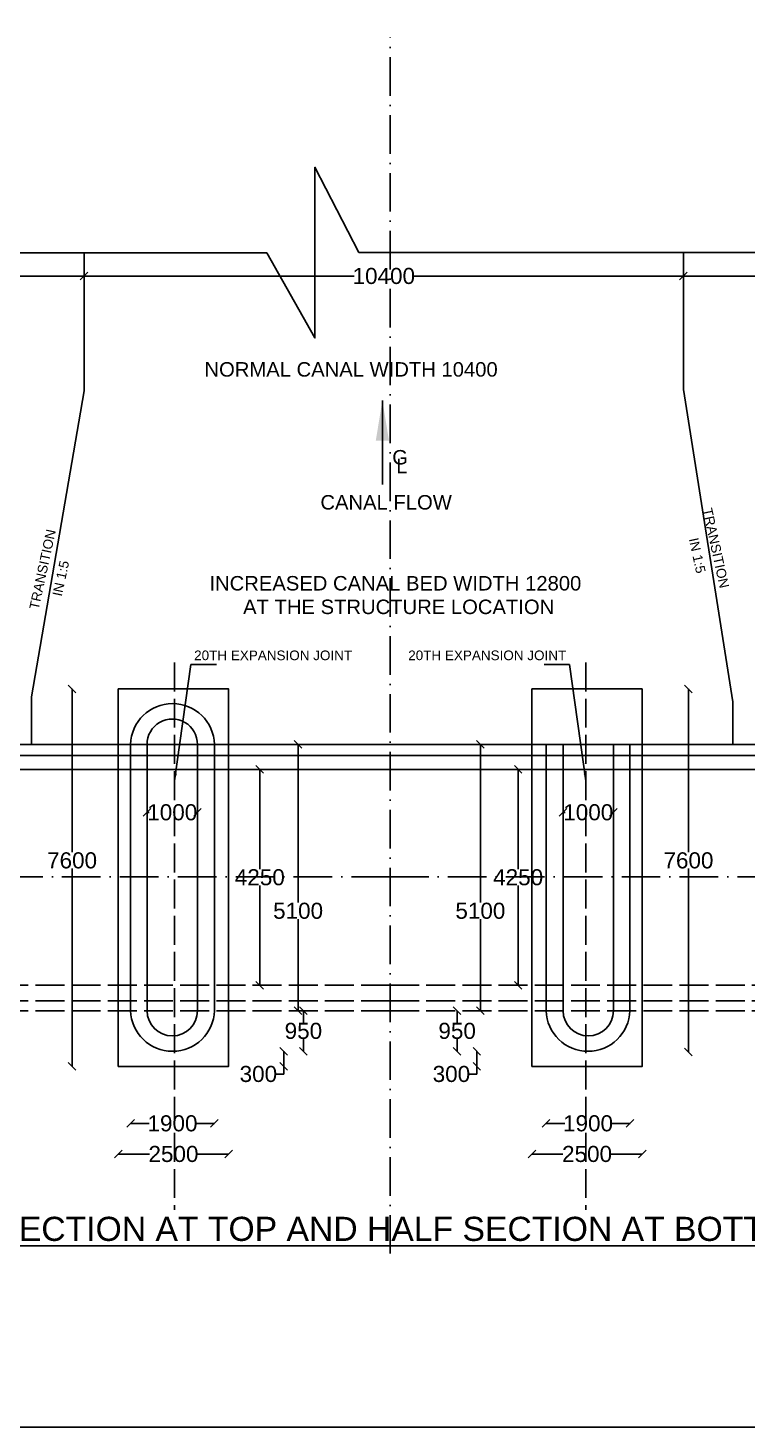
# Model space of a CAD drawing. Header units: millimetres. Extents: x 5124 to 3127140, y 2311 to 45962234.
# Drawn here: x 3092476 to 3101418, y 45928893 to 45946295 of the extents above; entities that cross this region are included whole.
import ezdxf

# ---------------------------------------------------------------- set-up
doc = ezdxf.new("R2010")
doc.units = ezdxf.units.MM
doc.header["$MEASUREMENT"] = 0
doc.linetypes.add('ACAD_ISO02W100', pattern=[15, 12, -3])
doc.linetypes.add('ACAD_ISO10W100', pattern=[18, 12, -3, 0, -3])
for name, color, linetype in [('DIMENSION', 7, 'Continuous'), ('DRAWING', 7, 'Continuous'), ('TEXT', 7, 'Continuous')]:
    doc.layers.add(name, color=color, linetype=linetype)
doc.styles.get("Standard").update_dxf_attribs({"font": 'arial.ttf', "height": 200})
doc.dimstyles.get("Standard").update_dxf_attribs({"dimtxt": 200, "dimasz": 110, "dimexe": 0.18, "dimexo": 0.0625, "dimgap": 0.09, "dimtad": 0, "dimtih": 1, "dimtoh": 1, "dimdec": 0, "dimzin": 0, "dimdsep": 46, "dimtxsty": 'Standard', "dimblk": 'OBLIQUE', "dimcen": 0.09, "dimse1": 1, "dimse2": 1, "dimadec": 0, "dimazin": 0, "dimtfac": 1, "dimtdec": 0, "dimtofl": 0, "dimtmove": 0, "dimatfit": 3, "dimfxl": 1, "dimtolj": 1, "dimtzin": 0, "dimarcsym": 0})

# ---------------------------------------------------------------- blocks, each defined once
blk = doc.blocks.new('_Oblique')
at = {"color": 0, "linetype": 'ByBlock', "lineweight": -2}
blk.add_line((-0.5, -0.5), (0.5, 0.5), dxfattribs=at)
blk = doc.blocks.new('*D65')
at = {"layer": 'Defpoints', "color": 0, "transparency": 16777216}
for p in [(3093599, 45938073), (3093024, 45933378), (3093599, 45933378)]:
    blk.add_point(p, dxfattribs=at)
at = {"layer": 'DIMENSION', "color": 0, "lineweight": -2, "transparency": 16777216}
for p, q in [((3093024, 45938073), (3093024, 45936042)), ((3093024, 45933378), (3093024, 45935838))]:
    blk.add_line(p, q, dxfattribs=at)
at = {"layer": 'DIMENSION', "color": 0, "lineweight": -2, "transparency": 16777216, "xscale": 95, "yscale": 95, "zscale": 95}
for p, rotation in [((3093024, 45938073), 90), ((3093024, 45933378), 270)]:
    blk.add_blockref('_Oblique', p, dxfattribs=dict(at, rotation=rotation))
at = {"layer": 'DIMENSION', "color": 0, "transparency": 16777216, "insert": (3093024, 45935940), "char_height": 200, "attachment_point": 5}
blk.add_mtext('\\A1;7600', dxfattribs=at)
blk = doc.blocks.new('*D66')
at = {"layer": 'Defpoints', "color": 0, "transparency": 16777216}
for p in [(3093957, 45936538), (3093957, 45936538), (3094584, 45936538)]:
    blk.add_point(p, dxfattribs=at)
at = {"layer": 'DIMENSION', "color": 0, "lineweight": -2, "transparency": 16777216}
for p, q in [((3093957, 45936538), (3093981, 45936538)), ((3094584, 45936538), (3094559, 45936538))]:
    blk.add_line(p, q, dxfattribs=at)
at = {"layer": 'DIMENSION', "color": 0, "lineweight": -2, "transparency": 16777216, "xscale": 95, "yscale": 95, "zscale": 95, "rotation": 180}
blk.add_blockref('_Oblique', (3093957, 45936538), dxfattribs=at)
at = {"layer": 'DIMENSION', "color": 0, "lineweight": -2, "transparency": 16777216, "xscale": 95, "yscale": 95, "zscale": 95}
blk.add_blockref('_Oblique', (3094584, 45936538), dxfattribs=at)
at = {"layer": 'DIMENSION', "color": 0, "transparency": 16777216, "insert": (3094270, 45936538), "char_height": 200, "attachment_point": 5}
blk.add_mtext('\\A1;1000', dxfattribs=at)
blk = doc.blocks.new('*D67')
at = {"layer": 'Defpoints', "color": 0, "transparency": 16777216}
for p in [(3095182, 45937072), (3095182, 45934387), (3095359, 45934387)]:
    blk.add_point(p, dxfattribs=at)
at = {"layer": 'DIMENSION', "color": 0, "lineweight": -2, "transparency": 16777216}
for p, q in [((3095359, 45937072), (3095359, 45935832)), ((3095359, 45934387), (3095359, 45935627))]:
    blk.add_line(p, q, dxfattribs=at)
at = {"layer": 'DIMENSION', "color": 0, "lineweight": -2, "transparency": 16777216, "xscale": 95, "yscale": 95, "zscale": 95}
for p, rotation in [((3095359, 45937072), 90), ((3095359, 45934387), 270)]:
    blk.add_blockref('_Oblique', p, dxfattribs=dict(at, rotation=rotation))
at = {"layer": 'DIMENSION', "color": 0, "transparency": 16777216, "insert": (3095359, 45935730), "char_height": 200, "attachment_point": 5}
blk.add_mtext('\\A1;4250', dxfattribs=at)
blk = doc.blocks.new('*D68')
at = {"layer": 'Defpoints', "color": 0, "transparency": 16777216}
for p in [(3095598, 45937384), (3095835, 45937384), (3095598, 45934071)]:
    blk.add_point(p, dxfattribs=at)
at = {"layer": 'DIMENSION', "color": 0, "lineweight": -2, "transparency": 16777216}
for p, q in [((3095835, 45937384), (3095835, 45935415)), ((3095835, 45934071), (3095835, 45935211))]:
    blk.add_line(p, q, dxfattribs=at)
at = {"layer": 'DIMENSION', "color": 0, "lineweight": -2, "transparency": 16777216, "xscale": 95, "yscale": 95, "zscale": 95}
for p, rotation in [((3095835, 45937384), 90), ((3095835, 45934071), 270)]:
    blk.add_blockref('_Oblique', p, dxfattribs=dict(at, rotation=rotation))
at = {"layer": 'DIMENSION', "color": 0, "transparency": 16777216, "insert": (3095835, 45935313), "char_height": 200, "attachment_point": 5}
blk.add_mtext('\\A1;5100', dxfattribs=at)
blk = doc.blocks.new('*D69')
at = {"layer": 'Defpoints', "color": 0, "transparency": 16777216}
for p in [(3094273, 45934071), (3095901, 45934071), (3094273, 45933567)]:
    blk.add_point(p, dxfattribs=at)
at = {"layer": 'DIMENSION', "color": 0, "lineweight": -2, "transparency": 16777216}
for p, q in [((3095901, 45934071), (3095901, 45933921)), ((3095901, 45933567), (3095901, 45933717))]:
    blk.add_line(p, q, dxfattribs=at)
at = {"layer": 'DIMENSION', "color": 0, "lineweight": -2, "transparency": 16777216, "xscale": 95, "yscale": 95, "zscale": 95}
for p, rotation in [((3095901, 45934071), 90), ((3095901, 45933567), 270)]:
    blk.add_blockref('_Oblique', p, dxfattribs=dict(at, rotation=rotation))
at = {"layer": 'DIMENSION', "color": 0, "transparency": 16777216, "insert": (3095901, 45933819), "char_height": 200, "attachment_point": 5}
blk.add_mtext('\\A1;950', dxfattribs=at)
blk = doc.blocks.new('*D70')
at = {"layer": 'Defpoints', "color": 0, "transparency": 16777216}
for p in [(3094300, 45933567), (3094300, 45933378), (3095657, 45933378)]:
    blk.add_point(p, dxfattribs=at)
at = {"layer": 'DIMENSION', "color": 0, "lineweight": -2, "transparency": 16777216}
for p, q in [((3095657, 45933567), (3095657, 45933378)), ((3095657, 45933378), (3095657, 45933283)), ((3095657, 45933283), (3095562, 45933283))]:
    blk.add_line(p, q, dxfattribs=at)
at = {"layer": 'DIMENSION', "color": 0, "lineweight": -2, "transparency": 16777216, "xscale": 95, "yscale": 95, "zscale": 95}
for p, rotation in [((3095657, 45933567), 90), ((3095657, 45933378), 270)]:
    blk.add_blockref('_Oblique', p, dxfattribs=dict(at, rotation=rotation))
at = {"layer": 'DIMENSION', "color": 0, "transparency": 16777216, "insert": (3095341, 45933283), "char_height": 200, "attachment_point": 5}
blk.add_mtext('\\A1;300', dxfattribs=at)
blk = doc.blocks.new('*D71')
at = {"layer": 'Defpoints', "color": 0, "transparency": 16777216}
for p in [(3093751, 45934071), (3094795, 45934071), (3094795, 45932669)]:
    blk.add_point(p, dxfattribs=at)
at = {"layer": 'DIMENSION', "color": 0, "lineweight": -2, "transparency": 16777216}
for p, q in [((3093751, 45932669), (3093984, 45932669)), ((3094795, 45932669), (3094562, 45932669))]:
    blk.add_line(p, q, dxfattribs=at)
at = {"layer": 'DIMENSION', "color": 0, "lineweight": -2, "transparency": 16777216, "xscale": 95, "yscale": 95, "zscale": 95, "rotation": 180}
blk.add_blockref('_Oblique', (3093751, 45932669), dxfattribs=at)
at = {"layer": 'DIMENSION', "color": 0, "lineweight": -2, "transparency": 16777216, "xscale": 95, "yscale": 95, "zscale": 95}
blk.add_blockref('_Oblique', (3094795, 45932669), dxfattribs=at)
at = {"layer": 'DIMENSION', "color": 0, "transparency": 16777216, "insert": (3094273, 45932669), "char_height": 200, "attachment_point": 5}
blk.add_mtext('\\A1;1900', dxfattribs=at)
blk = doc.blocks.new('*D72')
at = {"layer": 'Defpoints', "color": 0, "transparency": 16777216}
for p in [(3093599, 45933378), (3094971, 45933378), (3094971, 45932288)]:
    blk.add_point(p, dxfattribs=at)
at = {"layer": 'DIMENSION', "color": 0, "lineweight": -2, "transparency": 16777216}
for p, q in [((3093599, 45932288), (3093985, 45932288)), ((3094971, 45932288), (3094585, 45932288))]:
    blk.add_line(p, q, dxfattribs=at)
at = {"layer": 'DIMENSION', "color": 0, "lineweight": -2, "transparency": 16777216, "xscale": 95, "yscale": 95, "zscale": 95, "rotation": 180}
blk.add_blockref('_Oblique', (3093599, 45932288), dxfattribs=at)
at = {"layer": 'DIMENSION', "color": 0, "lineweight": -2, "transparency": 16777216, "xscale": 95, "yscale": 95, "zscale": 95}
blk.add_blockref('_Oblique', (3094971, 45932288), dxfattribs=at)
at = {"layer": 'DIMENSION', "color": 0, "transparency": 16777216, "insert": (3094285, 45932288), "char_height": 200, "attachment_point": 5}
blk.add_mtext('\\A1;2500', dxfattribs=at)
blk = doc.blocks.new('*D89')
at = {"layer": 'Defpoints', "color": 0, "transparency": 16777216}
for p in [(3100115, 45938073), (3100115, 45933557), (3100690, 45933557)]:
    blk.add_point(p, dxfattribs=at)
at = {"layer": 'DIMENSION', "color": 0, "lineweight": -2, "transparency": 16777216}
for p, q in [((3100690, 45938073), (3100690, 45936042)), ((3100690, 45933557), (3100690, 45935838))]:
    blk.add_line(p, q, dxfattribs=at)
at = {"layer": 'DIMENSION', "color": 0, "lineweight": -2, "transparency": 16777216, "xscale": 95, "yscale": 95, "zscale": 95}
for p, rotation in [((3100690, 45938073), 90), ((3100690, 45933557), 270)]:
    blk.add_blockref('_Oblique', p, dxfattribs=dict(at, rotation=rotation))
at = {"layer": 'DIMENSION', "color": 0, "transparency": 16777216, "insert": (3100690, 45935940), "char_height": 200, "attachment_point": 5}
blk.add_mtext('\\A1;7600', dxfattribs=at)
blk = doc.blocks.new('*D90')
at = {"layer": 'Defpoints', "color": 0, "transparency": 16777216}
for p in [(3099130, 45936538), (3099757, 45936538), (3099757, 45936538)]:
    blk.add_point(p, dxfattribs=at)
at = {"layer": 'DIMENSION', "color": 0, "lineweight": -2, "transparency": 16777216}
for p, q in [((3099130, 45936538), (3099155, 45936538)), ((3099757, 45936538), (3099733, 45936538))]:
    blk.add_line(p, q, dxfattribs=at)
at = {"layer": 'DIMENSION', "color": 0, "lineweight": -2, "transparency": 16777216, "xscale": 95, "yscale": 95, "zscale": 95, "rotation": 180}
blk.add_blockref('_Oblique', (3099130, 45936538), dxfattribs=at)
at = {"layer": 'DIMENSION', "color": 0, "lineweight": -2, "transparency": 16777216, "xscale": 95, "yscale": 95, "zscale": 95}
blk.add_blockref('_Oblique', (3099757, 45936538), dxfattribs=at)
at = {"layer": 'DIMENSION', "color": 0, "transparency": 16777216, "insert": (3099444, 45936538), "char_height": 200, "attachment_point": 5}
blk.add_mtext('\\A1;1000', dxfattribs=at)
blk = doc.blocks.new('*D91')
at = {"layer": 'Defpoints', "color": 0, "transparency": 16777216}
for p in [(3098748, 45937072), (3098572, 45934387), (3098748, 45934387)]:
    blk.add_point(p, dxfattribs=at)
at = {"layer": 'DIMENSION', "color": 0, "lineweight": -2, "transparency": 16777216}
for p, q in [((3098572, 45937072), (3098572, 45935832)), ((3098572, 45934387), (3098572, 45935627))]:
    blk.add_line(p, q, dxfattribs=at)
at = {"layer": 'DIMENSION', "color": 0, "lineweight": -2, "transparency": 16777216, "xscale": 95, "yscale": 95, "zscale": 95}
for p, rotation in [((3098572, 45937072), 90), ((3098572, 45934387), 270)]:
    blk.add_blockref('_Oblique', p, dxfattribs=dict(at, rotation=rotation))
at = {"layer": 'DIMENSION', "color": 0, "transparency": 16777216, "insert": (3098572, 45935730), "char_height": 200, "attachment_point": 5}
blk.add_mtext('\\A1;4250', dxfattribs=at)
blk = doc.blocks.new('*D92')
at = {"layer": 'Defpoints', "color": 0, "transparency": 16777216}
for p in [(3098102, 45937384), (3098339, 45937384), (3098339, 45934071)]:
    blk.add_point(p, dxfattribs=at)
at = {"layer": 'DIMENSION', "color": 0, "lineweight": -2, "transparency": 16777216}
for p, q in [((3098102, 45937384), (3098102, 45935415)), ((3098102, 45934071), (3098102, 45935211))]:
    blk.add_line(p, q, dxfattribs=at)
at = {"layer": 'DIMENSION', "color": 0, "lineweight": -2, "transparency": 16777216, "xscale": 95, "yscale": 95, "zscale": 95}
for p, rotation in [((3098102, 45937384), 90), ((3098102, 45934071), 270)]:
    blk.add_blockref('_Oblique', p, dxfattribs=dict(at, rotation=rotation))
at = {"layer": 'DIMENSION', "color": 0, "transparency": 16777216, "insert": (3098102, 45935313), "char_height": 200, "attachment_point": 5}
blk.add_mtext('\\A1;5100', dxfattribs=at)
blk = doc.blocks.new('*D93')
at = {"layer": 'Defpoints', "color": 0, "transparency": 16777216}
for p in [(3097813, 45934071), (3099441, 45934071), (3099441, 45933567)]:
    blk.add_point(p, dxfattribs=at)
at = {"layer": 'DIMENSION', "color": 0, "lineweight": -2, "transparency": 16777216}
for p, q in [((3097813, 45934071), (3097813, 45933921)), ((3097813, 45933567), (3097813, 45933717))]:
    blk.add_line(p, q, dxfattribs=at)
at = {"layer": 'DIMENSION', "color": 0, "lineweight": -2, "transparency": 16777216, "xscale": 95, "yscale": 95, "zscale": 95}
for p, rotation in [((3097813, 45934071), 90), ((3097813, 45933567), 270)]:
    blk.add_blockref('_Oblique', p, dxfattribs=dict(at, rotation=rotation))
at = {"layer": 'DIMENSION', "color": 0, "transparency": 16777216, "insert": (3097813, 45933819), "char_height": 200, "attachment_point": 5}
blk.add_mtext('\\A1;950', dxfattribs=at)
blk = doc.blocks.new('*D94')
at = {"layer": 'Defpoints', "color": 0, "transparency": 16777216}
for p in [(3099415, 45933567), (3098058, 45933378), (3099415, 45933378)]:
    blk.add_point(p, dxfattribs=at)
at = {"layer": 'DIMENSION', "color": 0, "lineweight": -2, "transparency": 16777216}
for p, q in [((3098058, 45933567), (3098058, 45933378)), ((3098058, 45933378), (3098058, 45933283)), ((3098058, 45933283), (3097963, 45933283))]:
    blk.add_line(p, q, dxfattribs=at)
at = {"layer": 'DIMENSION', "color": 0, "lineweight": -2, "transparency": 16777216, "xscale": 95, "yscale": 95, "zscale": 95}
for p, rotation in [((3098058, 45933567), 90), ((3098058, 45933378), 270)]:
    blk.add_blockref('_Oblique', p, dxfattribs=dict(at, rotation=rotation))
at = {"layer": 'DIMENSION', "color": 0, "transparency": 16777216, "insert": (3097742, 45933283), "char_height": 200, "attachment_point": 5}
blk.add_mtext('\\A1;300', dxfattribs=at)
blk = doc.blocks.new('*D95')
at = {"layer": 'Defpoints', "color": 0, "transparency": 16777216}
for p in [(3098919, 45934071), (3099963, 45934071), (3098919, 45932669)]:
    blk.add_point(p, dxfattribs=at)
at = {"layer": 'DIMENSION', "color": 0, "lineweight": -2, "transparency": 16777216}
for p, q in [((3098919, 45932669), (3099152, 45932669)), ((3099963, 45932669), (3099730, 45932669))]:
    blk.add_line(p, q, dxfattribs=at)
at = {"layer": 'DIMENSION', "color": 0, "lineweight": -2, "transparency": 16777216, "xscale": 95, "yscale": 95, "zscale": 95, "rotation": 180}
blk.add_blockref('_Oblique', (3098919, 45932669), dxfattribs=at)
at = {"layer": 'DIMENSION', "color": 0, "lineweight": -2, "transparency": 16777216, "xscale": 95, "yscale": 95, "zscale": 95}
blk.add_blockref('_Oblique', (3099963, 45932669), dxfattribs=at)
at = {"layer": 'DIMENSION', "color": 0, "transparency": 16777216, "insert": (3099441, 45932669), "char_height": 200, "attachment_point": 5}
blk.add_mtext('\\A1;1900', dxfattribs=at)
blk = doc.blocks.new('*D96')
at = {"layer": 'Defpoints', "color": 0, "transparency": 16777216}
for p in [(3098743, 45933378), (3100115, 45933378), (3098743, 45932288)]:
    blk.add_point(p, dxfattribs=at)
at = {"layer": 'DIMENSION', "color": 0, "lineweight": -2, "transparency": 16777216}
for p, q in [((3098743, 45932288), (3099129, 45932288)), ((3100115, 45932288), (3099729, 45932288))]:
    blk.add_line(p, q, dxfattribs=at)
at = {"layer": 'DIMENSION', "color": 0, "lineweight": -2, "transparency": 16777216, "xscale": 95, "yscale": 95, "zscale": 95, "rotation": 180}
blk.add_blockref('_Oblique', (3098743, 45932288), dxfattribs=at)
at = {"layer": 'DIMENSION', "color": 0, "lineweight": -2, "transparency": 16777216, "xscale": 95, "yscale": 95, "zscale": 95}
blk.add_blockref('_Oblique', (3100115, 45932288), dxfattribs=at)
at = {"layer": 'DIMENSION', "color": 0, "transparency": 16777216, "insert": (3099429, 45932288), "char_height": 200, "attachment_point": 5}
blk.add_mtext('\\A1;2500', dxfattribs=at)
blk = doc.blocks.new('*D108')
at = {"layer": 'Defpoints', "color": 0, "transparency": 16777216}
for p in [(3090065, 45943209), (3093174, 45943209), (3093174, 45943209)]:
    blk.add_point(p, dxfattribs=at)
at = {"layer": 'DIMENSION', "color": 0, "lineweight": -2, "transparency": 16777216}
for p, q in [((3090065, 45943209), (3091321, 45943209)), ((3093174, 45943209), (3091918, 45943209))]:
    blk.add_line(p, q, dxfattribs=at)
at = {"layer": 'DIMENSION', "color": 0, "lineweight": -2, "transparency": 16777216, "xscale": 95, "yscale": 95, "zscale": 95, "rotation": 180}
blk.add_blockref('_Oblique', (3090065, 45943209), dxfattribs=at)
at = {"layer": 'DIMENSION', "color": 0, "lineweight": -2, "transparency": 16777216, "xscale": 95, "yscale": 95, "zscale": 95}
blk.add_blockref('_Oblique', (3093174, 45943209), dxfattribs=at)
at = {"layer": 'DIMENSION', "color": 0, "transparency": 16777216, "insert": (3091620, 45943209), "char_height": 200, "attachment_point": 5}
blk.add_mtext('\\A1;6500', dxfattribs=at)
blk = doc.blocks.new('*D109')
at = {"layer": 'Defpoints', "color": 0, "transparency": 16777216}
for p in [(3093174, 45943209), (3100628, 45943209), (3100628, 45943209)]:
    blk.add_point(p, dxfattribs=at)
at = {"layer": 'DIMENSION', "color": 0, "lineweight": -2, "transparency": 16777216}
for p, q in [((3093174, 45943209), (3096534, 45943209)), ((3100628, 45943209), (3097268, 45943209))]:
    blk.add_line(p, q, dxfattribs=at)
at = {"layer": 'DIMENSION', "color": 0, "lineweight": -2, "transparency": 16777216, "xscale": 95, "yscale": 95, "zscale": 95, "rotation": 180}
blk.add_blockref('_Oblique', (3093174, 45943209), dxfattribs=at)
at = {"layer": 'DIMENSION', "color": 0, "lineweight": -2, "transparency": 16777216, "xscale": 95, "yscale": 95, "zscale": 95}
blk.add_blockref('_Oblique', (3100628, 45943209), dxfattribs=at)
at = {"layer": 'DIMENSION', "color": 0, "transparency": 16777216, "insert": (3096901, 45943209), "char_height": 200, "attachment_point": 5}
blk.add_mtext('\\A1;10400', dxfattribs=at)
blk = doc.blocks.new('*D110')
at = {"layer": 'Defpoints', "color": 0, "transparency": 16777216}
for p in [(3100628, 45943209), (3103735, 45943209), (3103735, 45943209)]:
    blk.add_point(p, dxfattribs=at)
at = {"layer": 'DIMENSION', "color": 0, "lineweight": -2, "transparency": 16777216}
for p, q in [((3100628, 45943209), (3101882, 45943209)), ((3103735, 45943209), (3102480, 45943209))]:
    blk.add_line(p, q, dxfattribs=at)
at = {"layer": 'DIMENSION', "color": 0, "lineweight": -2, "transparency": 16777216, "xscale": 95, "yscale": 95, "zscale": 95, "rotation": 180}
blk.add_blockref('_Oblique', (3100628, 45943209), dxfattribs=at)
at = {"layer": 'DIMENSION', "color": 0, "lineweight": -2, "transparency": 16777216, "xscale": 95, "yscale": 95, "zscale": 95}
blk.add_blockref('_Oblique', (3103735, 45943209), dxfattribs=at)
at = {"layer": 'DIMENSION', "color": 0, "transparency": 16777216, "insert": (3102181, 45943209), "char_height": 200, "attachment_point": 5}
blk.add_mtext('\\A1;6500', dxfattribs=at)

msp = doc.modelspace()

# ---------------------------------------------------------------- linework, layer by layer
at = {"layer": 'DIMENSION'}
for points in [[(3112024.7, 45943502.2), (3112024.7, 45943502.2), (3096591.6, 45943502.2), (3096044.6, 45944563.6), (3096044.6, 45942439.3), (3095444.6, 45943498.1)], [(3095444.6, 45943498.1), (3080018.4, 45943498.1)], [(3093174.3, 45943498.1), (3093174.3, 45941783.4), (3092521, 45937974), (3092521, 45937384.2)], [(3100627.5, 45943502.2), (3100627.5, 45941798.5), (3101242.5, 45937912.3), (3101242.5, 45937384.2)], [(3096979.2, 45937384.2), (3081100.1, 45937384.2)], [(3093751.3, 45937384.2), (3093751.3, 45934071.1)], [(3093957, 45937384.2), (3093957, 45934071.1)], [(3094583.7, 45937384.2), (3094583.7, 45934071.1)], [(3094795.3, 45937384.2), (3094795.3, 45934071.1)], [(3096979.2, 45937384.2), (3112614.1, 45937384.2)], [(3098918.8, 45937384.2), (3098918.8, 45934071.1)], [(3099130.4, 45937384.2), (3099130.4, 45934071.1)], [(3099757.1, 45937384.2), (3099757.1, 45934071.1)], [(3099962.8, 45937384.2), (3099962.8, 45934071.1)], [(3096979.2, 45937247.3), (3081100.1, 45937247.3)], [(3096979.2, 45937247.3), (3112614.1, 45937247.3)], [(3096979.2, 45937071.9), (3081100.1, 45937071.9)], [(3096979.2, 45937071.9), (3112614.1, 45937071.9)]]:
    msp.add_lwpolyline(points, dxfattribs=at)
for points in [[(3093599.2, 45938073.1), (3094970.7, 45938073.1), (3094970.7, 45933377.6), (3093599.2, 45933377.6)], [(3100114.9, 45938073.1), (3098743.4, 45938073.1), (3098743.4, 45933377.6), (3100114.9, 45933377.6)]]:
    msp.add_lwpolyline(points, close=True, dxfattribs=at)
for centre, radius, start, end in [((3094273.3, 45937369.3), 522.2, 1.63431, 178.36569), ((3094270.4, 45937385.3), 313.3, 359.79519, 180.20481), ((3094273.3, 45934089.1), 522.3, 181.974, 358.026), ((3094270.4, 45934071.2), 313.3, 180.02277, 359.97723), ((3099440.8, 45934089.1), 522.3, 181.974, 358.026), ((3099443.8, 45934071.2), 313.3, 180.02277, 359.97723)]:
    msp.add_arc(centre, radius, start, end, dxfattribs=at)
at = {"layer": 'DRAWING'}
msp.add_lwpolyline([(3078112, 45962233.9), (3127131.6, 45962233.9), (3127131.6, 45928892.7), (3078112, 45928892.7)], close=True, dxfattribs=at)
at = {"layer": 'DRAWING', "linetype": 'ACAD_ISO10W100', "ltscale": 40}
for points in [[(3096979.2, 45931049.1), (3096979.2, 45946176.2)], [(3096979.2, 45935737.8), (3080876.9, 45935737.8)], [(3096979.2, 45935737.8), (3112837.2, 45935737.8)]]:
    msp.add_lwpolyline(points, dxfattribs=at)
at = {"layer": 'DRAWING', "linetype": 'ACAD_ISO02W100', "ltscale": 30}
for points in [[(3094299.6, 45938401.8), (3094299.6, 45931595.2)], [(3099414.5, 45938401.8), (3099414.5, 45931595.2)], [(3096979.2, 45934387.3), (3081125.1, 45934387.3)], [(3096979.2, 45934387.3), (3112589.1, 45934387.3)], [(3096979.2, 45934193.4), (3081125.1, 45934193.4)], [(3096979.2, 45934193.4), (3112589.1, 45934193.4)], [(3096979.2, 45934071.1), (3081125.1, 45934071.1)], [(3096979.2, 45934071.1), (3112589.1, 45934071.1)]]:
    msp.add_lwpolyline(points, dxfattribs=at)

# ---------------------------------------------------------------- texts
at = {"layer": 'TEXT'}
for s, height, p in [('NORMAL CANAL WIDTH 10400', 180, (3094670.7, 45941958.3)), ('G', 180, (3097006.3, 45940865.1)), ('L', 180, (3097055, 45940756)), ('CANAL FLOW', 180, (3096112.7, 45940305)), ('INCREASED CANAL BED WIDTH 12800', 180, (3094732.5, 45939297.9)), ('AT THE STRUCTURE LOCATION', 180, (3095151.2, 45939004.6)), ('20TH EXPANSION JOINT ', 120, (3094542.2, 45938431.3)), ('20TH EXPANSION JOINT ', 120, (3097204.8, 45938431.3)), ('%%UHALF SECTION AT TOP AND HALF SECTION AT BOTTOM', 300, (3090894.7, 45931207.7))]:
    msp.add_text(s, height=height, dxfattribs=at).set_placement(p)
for s, rotation, p in [('TRANSITION', 282.27949, (3100864.7, 45940309.1)), ('TRANSITION', 77.72051, (3092607.5, 45939051.7)), ('IN 1:5', 282.27949, (3100693.9, 45939938.7)), ('IN 1:5', 77.72051, (3092895.1, 45939217.8))]:
    msp.add_text(s, height=120, rotation=rotation, dxfattribs=at).set_placement(p)

# ---------------------------------------------------------------- dimensions: what is measured, and where the dimension line sits
at = {"layer": 'DIMENSION'}
for base, p1, p2, text, picture, middle in [((3093174.3, 45943208.9), (3090064.8, 45943208.9), (3093174.3, 45943208.9), '6500', '*D108', (3091619.6, 45943208.9)), ((3100627.5, 45943208.9), (3093174.3, 45943208.9), (3100627.5, 45943208.9), '10400', '*D109', (3096900.9, 45943208.9)), ((3103734.6, 45943208.9), (3100627.5, 45943208.9), (3103734.6, 45943208.9), '6500', '*D110', (3102181, 45943208.9)), ((3093957, 45936538.3), (3094583.7, 45936538.3), (3093957, 45936538.3), '1000', '*D66', (3094270.4, 45936538.3)), ((3094795.3, 45932669.4), (3093751.3, 45934071.1), (3094795.3, 45934071.1), '1900', '*D71', (3094273.3, 45932669.4)), ((3094970.7, 45932287.5), (3093599.2, 45933377.6), (3094970.7, 45933377.6), '2500', '*D72', (3094285, 45932287.5))]:
    dim = msp.add_linear_dim(base=base, p1=p1, p2=p2, text=text, dimstyle='Standard', override={"dimasz": 95, "dimarcsym": 1}, dxfattribs=at)
    dim.commit()
    dim.dimension.update_dxf_attribs({"geometry": picture, "text_midpoint": middle})
for base, p1, p2, text, picture, middle in [((3093023.8, 45933377.6), (3093599.2, 45938073.1), (3093599.2, 45933377.6), '7600', '*D65', (3093023.8, 45935940)), ((3100690.3, 45933557.3), (3100114.9, 45938073.1), (3100114.9, 45933557.3), '7600', '*D89', (3100690.3, 45935940)), ((3095834.9, 45937384.2), (3095597.5, 45934071.1), (3095597.5, 45937384.2), '5100', '*D68', (3095834.9, 45935312.9)), ((3098102.1, 45937384.2), (3098339.5, 45934071.1), (3098339.5, 45937384.2), '5100', '*D92', (3098102.1, 45935312.9))]:
    dim = msp.add_linear_dim(base=base, p1=p1, p2=p2, angle=90, text=text, dimstyle='Standard', override={"dimasz": 95, "dimarcsym": 1}, dxfattribs=at)
    dim.commit()
    dim.dimension.update_dxf_attribs({"geometry": picture, "text_midpoint": middle, "dimtype": 160})
for base, p1, p2, angle, text, picture, middle in [((3095359.2, 45934387.3), (3095182.3, 45937071.9), (3095182.3, 45934387.3), 90, '4250', '*D67', (3095359.2, 45935729.6)), ((3098571.5, 45934387.3), (3098748.4, 45937071.9), (3098748.4, 45934387.3), 90, '4250', '*D91', (3098571.5, 45935729.6)), ((3099757.1, 45936538.3), (3099130.4, 45936538.3), (3099757.1, 45936538.3), 180, '1000', '*D90', (3099443.8, 45936538.3)), ((3095901.3, 45934071.1), (3094273.3, 45933566.8), (3094273.3, 45934071.1), 90, '950', '*D69', (3095901.3, 45933818.9)), ((3097812.8, 45934071.1), (3099440.8, 45933566.8), (3099440.8, 45934071.1), 90, '950', '*D93', (3097812.8, 45933818.9)), ((3098918.8, 45932669.4), (3099962.8, 45934071.1), (3098918.8, 45934071.1), 180, '1900', '*D95', (3099440.8, 45932669.4)), ((3095656.5, 45933377.6), (3094299.6, 45933567.4), (3094299.6, 45933377.6), 90, '300', '*D70', (3095340.9, 45933282.6)), ((3098057.6, 45933377.6), (3099414.5, 45933567.4), (3099414.5, 45933377.6), 90, '300', '*D94', (3097742, 45933282.6)), ((3098743.4, 45932287.5), (3100114.9, 45933377.6), (3098743.4, 45933377.6), 180, '2500', '*D96', (3099429.1, 45932287.5))]:
    dim = msp.add_linear_dim(base=base, p1=p1, p2=p2, angle=angle, text=text, dimstyle='Standard', override={"dimasz": 95, "dimarcsym": 1}, dxfattribs=at)
    dim.commit()
    dim.dimension.update_dxf_attribs({"geometry": picture, "text_midpoint": middle})

# ---------------------------------------------------------------- leaders
for points, override in [([(3096883.5, 45941661.9), (3096883.5, 45940615.9)], {"dimasz": 500, "dimarcsym": 1}), ([(3094299.6, 45936928.7), (3094502, 45938377.1), (3094820, 45938377.1)], {"dimasz": 95, "dimgap": 0.09, "dimtad": 0, "dimarcsym": 1}), ([(3099414.5, 45936928.7), (3099212.1, 45938377.1), (3098894.1, 45938377.1)], {"dimasz": 95, "dimgap": 0.09, "dimtad": 0, "dimarcsym": 1})]:
    msp.add_leader(points, dimstyle='Standard', override=override, dxfattribs=at)

doc.saveas('drawing.dxf')
